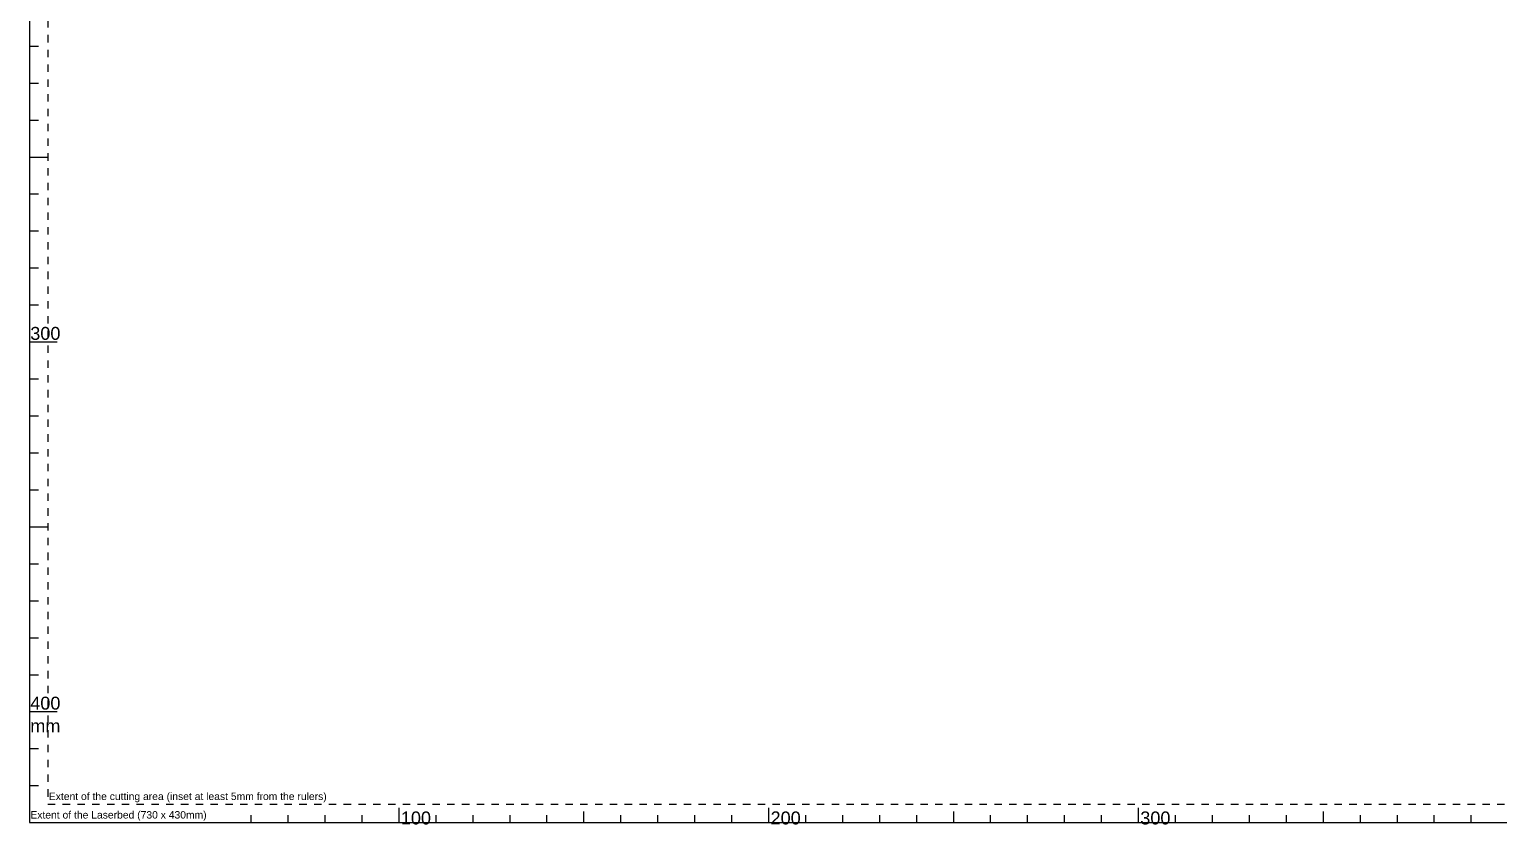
# Model space of a CAD drawing. Header units: millimetres. Extents: x 0 to 730, y -431 to 0.
# Drawn here: x 0 to 397.4, y -430.6 to -215.5 of the extents above; entities that cross this region are included whole.
import ezdxf

# ---------------------------------------------------------------- set-up
doc = ezdxf.new("R2010")
doc.units = ezdxf.units.MM
doc.header["$MEASUREMENT"] = 0
doc.linetypes.add('Hidden', pattern=[4, 2, -2])
for name, color, linetype, true_color in [('LaserBed', 7, 'Continuous', 0xffffff), ('LaserBed$Annotation', 7, 'Continuous', 0xffffff), ('LaserBed$Guides', 7, 'Hidden', 0xffffff), ('LaserBed$Scale', 7, 'Continuous', 0xffffff)]:
    doc.layers.add(name, color=color, linetype=linetype, true_color=true_color)

msp = doc.modelspace()

# ---------------------------------------------------------------- linework, layer by layer
at = {"layer": 'LaserBed', "color": 7, "true_color": 0xffffff}
msp.add_lwpolyline([(0, -430), (730, -430), (730, 0), (0, 0)], close=True, dxfattribs=at)
at = {"layer": 'LaserBed$Guides'}
msp.add_lwpolyline([(725, -5), (5, -5), (5, -425), (725, -425)], close=True, dxfattribs=at)
at = {"layer": 'LaserBed$Scale'}
for p, q in [((0, -220), (2.5, -220)), ((0, -230), (2.5, -230)), ((0, -240), (2.5, -240)), ((0, -250), (5, -250)), ((0, -260), (2.5, -260)), ((0, -270), (2.5, -270)), ((0, -280), (2.5, -280)), ((0, -290), (2.5, -290)), ((0, -300), (7.5, -300)), ((0, -310), (2.5, -310)), ((0, -320), (2.5, -320)), ((0, -330), (2.5, -330)), ((0, -340), (2.5, -340)), ((0, -350), (5, -350)), ((0, -360), (2.5, -360)), ((0, -370), (2.5, -370)), ((0, -380), (2.5, -380)), ((0, -390), (2.5, -390)), ((0, -400), (7.5, -400)), ((0, -410), (2.5, -410)), ((0, -420), (2.5, -420)), ((60, -430), (60, -428)), ((70, -430), (70, -428)), ((80, -430), (80, -428)), ((90, -430), (90, -428)), ((100, -430), (100, -426)), ((110, -430), (110, -428)), ((120, -430), (120, -428)), ((130, -430), (130, -428)), ((140, -430), (140, -428)), ((150, -430), (150, -427)), ((160, -430), (160, -428)), ((170, -430), (170, -428)), ((180, -430), (180, -428)), ((190, -430), (190, -428)), ((200, -430), (200, -426)), ((210, -430), (210, -428)), ((220, -430), (220, -428)), ((230, -430), (230, -428)), ((240, -430), (240, -428)), ((250, -430), (250, -427)), ((260, -430), (260, -428)), ((270, -430), (270, -428)), ((280, -430), (280, -428)), ((290, -430), (290, -428)), ((300, -430), (300, -426)), ((310, -430), (310, -428)), ((320, -430), (320, -428)), ((330, -430), (330, -428)), ((340, -430), (340, -428)), ((350, -430), (350, -427)), ((360, -430), (360, -428)), ((370, -430), (370, -428)), ((380, -430), (380, -428)), ((390, -430), (390, -428)), ((0, -430), (2.5, -430))]:
    msp.add_line(p, q, dxfattribs=at)

# ---------------------------------------------------------------- texts
at = {"layer": 'LaserBed$Annotation', "char_height": 2, "attachment_point": 7, "line_spacing_factor": 0.963855}
for s, insert, width in [('\\fArial;Extent of the cutting area (inset at least 5mm from the rulers)', (5.27, -424.51), 77.012), ('\\fArial;Extent of the Laserbed (730 x 430mm)', (0.27, -429.51), 49.4699)]:
    msp.add_mtext(s, dxfattribs=dict(at, insert=insert, width=width))
at = {"layer": 'LaserBed$Scale', "char_height": 3.5, "attachment_point": 7, "line_spacing_factor": 0.963855}
for s, insert, width in [('\\fArial;300', (0.24, -299.5), 11.259), ('\\fArial;400', (0.24, -399.5), 11.4066), ('\\fArial;mm', (0.24, -405.59), 11.0482), ('\\fArial;100', (100.47, -430.55), 10.9217), ('\\fArial;200', (200.47, -430.55), 11.3223), ('\\fArial;300', (300.47, -430.55), 11.259)]:
    msp.add_mtext(s, dxfattribs=dict(at, insert=insert, width=width))

doc.saveas('drawing.dxf')
